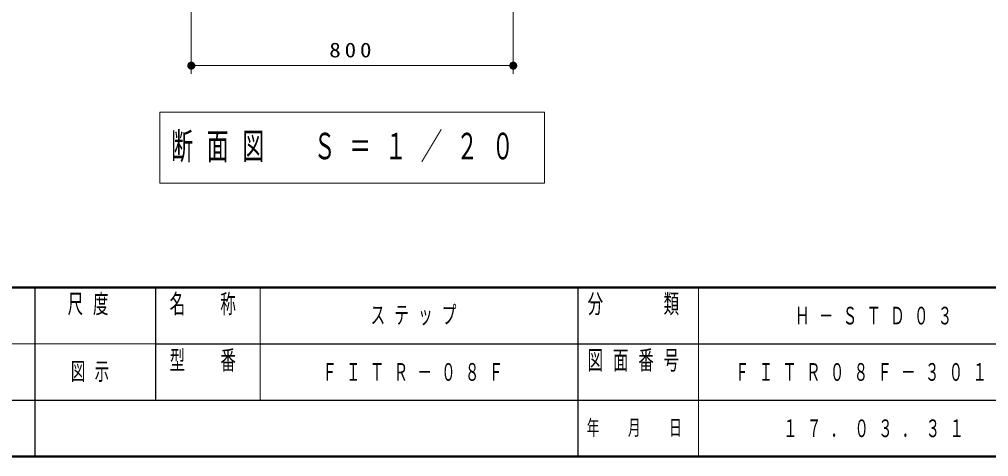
# Model space of a CAD drawing. Units: millimetres on the paper, scale 1:20. Extents: x -365 to 0, y -12 to 257.
# Drawn here: x -199.4 to -79, y 0 to 54.3 of the extents above; entities that cross this region are included whole.
import ezdxf

# ---------------------------------------------------------------- set-up
doc = ezdxf.new("R2010")
doc.units = ezdxf.units.MM
doc.layers.add('LY_1', color=7, linetype='Continuous', lineweight=25)
doc.layers.add('LY_8', color=7, linetype='Continuous', lineweight=13)
doc.layers.add('LY_3', color=7, linetype='Continuous')
doc.styles.add('ＭＳ ゴシック', font='')
doc.styles.get('ＭＳ ゴシック').set_extended_font_data('MS Gothic')

# ---------------------------------------------------------------- blocks, each defined once
blk = doc.blocks.new('filled_dot')
at = {"color": 0, "linetype": 'Continuous', "lineweight": -2, "const_width": 1.25}
blk.add_lwpolyline([(-0.625, 0, 1), (0.625, 0, 1)], format="xyb", close=True, dxfattribs=at)

msp = doc.modelspace()

# ---------------------------------------------------------------- linework, layer by layer
at = {"layer": 'LY_1', "lineweight": 13}
for p, q in [((-178.035, 63.829), (-178.035, 47.584)), ((-138.035, 63.829), (-138.035, 47.584)), ((-138.035, 48.584), (-178.035, 48.584)), ((-181.935, 42.792), (-181.935, 33.992)), ((-134.135, 42.792), (-181.935, 42.792)), ((-134.135, 33.992), (-134.135, 42.792)), ((-181.935, 33.992), (-134.135, 33.992))]:
    msp.add_line(p, q, dxfattribs=at)
at = {"layer": 'LY_8', "lineweight": 50}
for p, q in [((-365, 21), (0, 21)), ((-365, 0), (0, 0))]:
    msp.add_line(p, q, dxfattribs=at)
at = {"layer": 'LY_8', "color": 211, "lineweight": 25}
for p, q in [((-197.5, 21), (-197.5, 7)), ((-182.5, 21), (-182.5, 7)), ((-130, 21), (-130, 0)), ((-182.5, 14), (-70, 14)), ((-237.5, 7), (0, 7))]:
    msp.add_line(p, q, dxfattribs=at)
at = {"layer": 'LY_8'}
for p, q in [((-169.5, 21), (-169.5, 7)), ((-115, 21), (-115, 0)), ((-237.5, 14), (-182.5, 14))]:
    msp.add_line(p, q, dxfattribs=at)
at = {"layer": 'LY_8', "lineweight": 25}
msp.add_line((-197.5, 7), (-197.5, 0), dxfattribs=at)

# ---------------------------------------------------------------- block references
at = {"layer": 'LY_1', "lineweight": 13, "xscale": 0.4, "yscale": 0.4}
msp.add_blockref('filled_dot', (-178.035, 48.584), dxfattribs=at)
at = {"layer": 'LY_1', "lineweight": 13, "xscale": 0.4, "yscale": 0.4, "rotation": 180}
msp.add_blockref('filled_dot', (-138.035, 48.584), dxfattribs=at)

# ---------------------------------------------------------------- texts
at = {"layer": 'LY_1', "style": 'ＭＳ ゴシック'}
for s, insert, char_height, attachment_point in [('\\T1.33;\\W1.15;800', (-158.035, 49.584), 1.833, 8), ('\\T1.64;\\W0.6;断面図\u3000Ｓ＝１／２０', (-180.535, 38.392), 3.299, 4), ('\\T1.64;\\W0.6;ＦＩＴＲ－０８Ｆ', (-161.75, 10.5), 2.199, 4), ('\\T1.64;\\W0.6;１７．０３．３１', (-104.5, 3.5), 2.199, 4)]:
    msp.add_mtext(s, dxfattribs=dict(at, insert=insert, char_height=char_height, attachment_point=attachment_point))
at = {"layer": 'LY_3', "char_height": 2.199, "attachment_point": 4, "style": 'ＭＳ ゴシック'}
for s, insert in [('\\T1.64;\\W0.6;ステップ', (-155.75, 17.5)), ('\\T1.64;\\W0.6;Ｈ－ＳＴＤ０３', (-103, 17.5)), ('\\T1.64;\\W0.6;図示', (-193, 10.5)), ('\\T1.64;\\W0.6;ＦＩＴＲ０８Ｆ－３０１Ｄ', (-110.5, 10.5))]:
    msp.add_mtext(s, dxfattribs=dict(at, insert=insert))
at = {"layer": 'LY_8', "color": 4, "style": 'ＭＳ ゴシック'}
for s, insert, char_height, attachment_point in [('\\T1.64;\\W0.6;尺度', (-190.25, 20.167), 2.346, 2), ('\\T1.64;\\W0.6;名\u3000称', (-176, 20.167), 2.346, 2), ('\\T1.64;\\W0.6;分\u3000\u3000類', (-122.5, 20.167), 2.346, 2), ('\\T1.64;\\W0.6;型\u3000番', (-176, 13.167), 2.346, 2), ('\\T1.64;\\W0.6;図面番号', (-122.5, 13.167), 2.346, 2), ('\\T1.64;\\W0.6;年\u3000月\u3000日', (-122.5, 3.5), 1.906, 5)]:
    msp.add_mtext(s, dxfattribs=dict(at, insert=insert, char_height=char_height, attachment_point=attachment_point))

doc.saveas('drawing.dxf')
